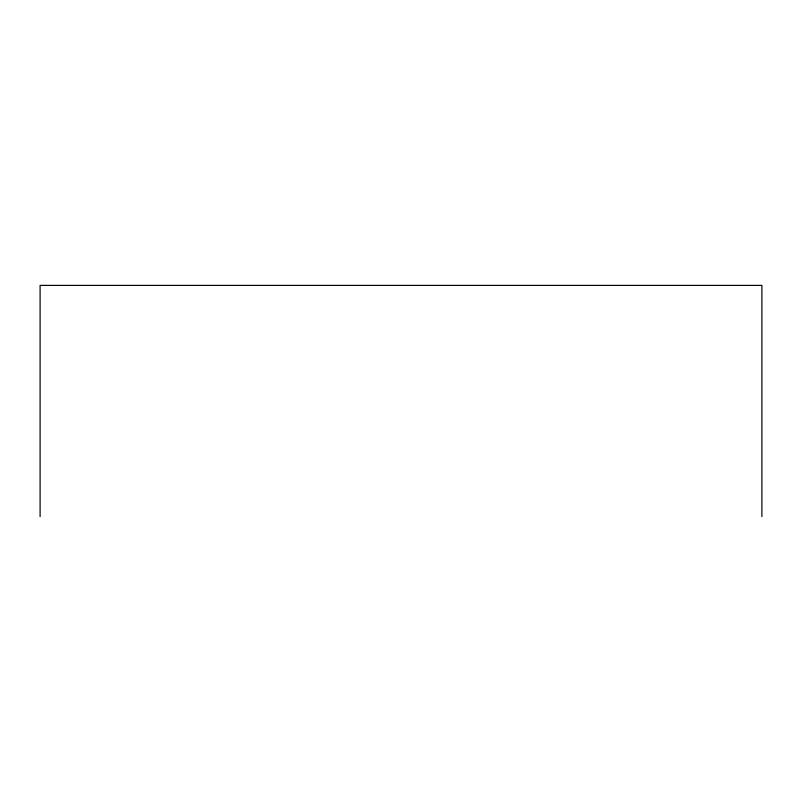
<?xml version="1.0" encoding="UTF-8"?>
<svg xmlns="http://www.w3.org/2000/svg" width="802" height="802" viewBox="0 0 802 802"><rect width="100%" height="100%" fill="white"/><g stroke="black" fill="none" stroke-linecap="round" stroke-linejoin="round"><path stroke-width="1.2" d="M761.9 516.608L761.9 285.392L40.1 285.392L40.1 516.608"/></g></svg>
